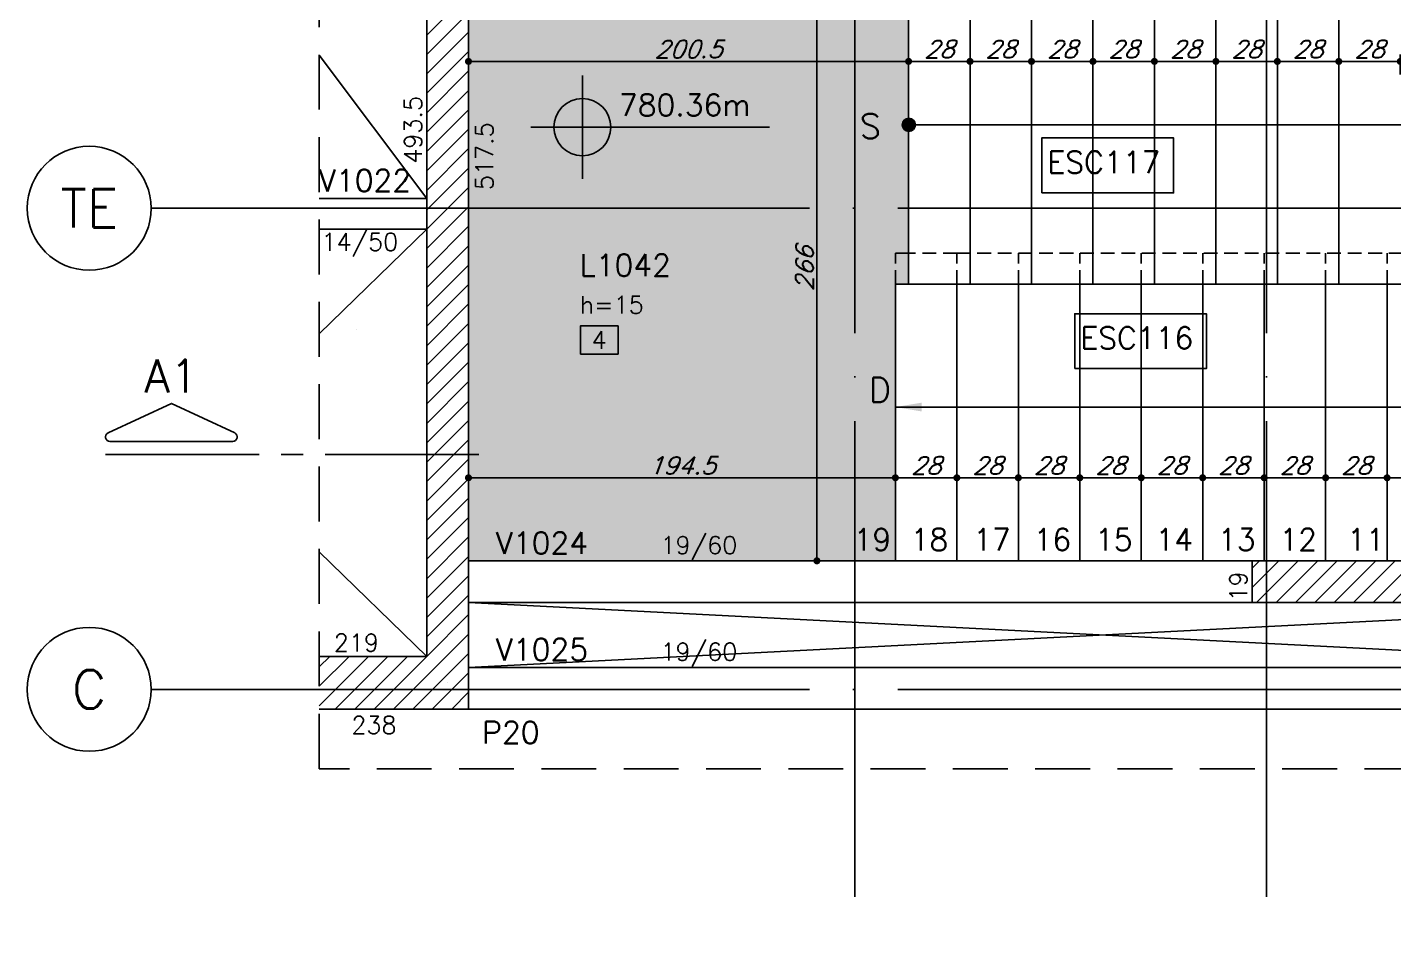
# Model space of a CAD drawing. Header units: millimetres. Extents: x -832 to 3668, y -1574 to 5296.
# Drawn here: x 1558 to 2181, y 1795 to 2208 of the extents above; entities that cross this region are included whole.
import ezdxf
from ezdxf.enums import TextEntityAlignment as Align

# ---------------------------------------------------------------- set-up
doc = ezdxf.new("R2010")
doc.units = ezdxf.units.MM
doc.header["$LTSCALE"] = 50
doc.linetypes.add('DASHED', pattern=[0.75, 0.5, -0.25])
doc.linetypes.add('EIXO', pattern=[6.8, 6, -0.4, 0, -0.4])
for name, color, linetype in [('242', 12, 'Continuous'), ('F-AUX', 2, 'Continuous'), ('F-AUX-RED', 1, 'Continuous'), ('F-CORTE-INDICAÇÃO', 4, 'Continuous'), ('F-COTAS', 106, 'Continuous'), ('F-EIXO', 12, 'EIXO'), ('F-ESC NUM', 2, 'Continuous'), ('F-ESC-PROJ', 1, 'Continuous'), ('F-ESCADAS', 2, 'Continuous'), ('F-LAJES', 3, 'Continuous'), ('F-LAJES-DIM', 2, 'Continuous'), ('F-LAJES-NOME', 4, 'Continuous'), ('F-NÍVEL-PLANTA', 2, 'Continuous'), ('F-PILARES-DIM', 172, 'Continuous'), ('F-PILARES-HACH', 174, 'Continuous'), ('F-PILARES-NOME', 170, 'Continuous'), ('F-PILARES-S', 170, 'Continuous'), ('F-TEXTO', 6, 'Continuous'), ('F-TEXTO ESCADA', 2, 'Continuous'), ('F-TEXTO-YELLOW', 2, 'Continuous'), ('F-VIGAS', 3, 'Continuous'), ('F-VIGAS-DIM', 2, 'Continuous'), ('F-VIGAS-NOME', 4, 'Continuous'), ('F-VÃO', 1, 'Continuous')]:
    doc.layers.add(name, color=color, linetype=linetype)
doc.layers.add('F-DESNIVEL-3', color=7, linetype='Continuous', true_color=0xd5c7ff)
doc.styles.add('5385-ARQ-PB-BAS-PLA-TER-TORRE-A-106-TXT$0$R60-75', font='romans.shx', dxfattribs={"height": 0.1125})
doc.styles.add('CP-TEXT-INCL', font='romans.shx', dxfattribs={"oblique": 20})
doc.styles.add('MCP', font='romans.shx')
doc.styles.add('ROMANS', font='romans.shx')
doc.dimstyles.new('CP-COTAS-50', dxfattribs={"dimscale": 0.64, "dimtxt": 12.5, "dimasz": 5, "dimexe": 5, "dimexo": 5, "dimgap": 2.5, "dimtad": 1, "dimdec": 1, "dimdsep": 46, "dimtxsty": 'CP-TEXT-INCL', "dimblk1": 'DOT', "dimblk2": 'DOT', "dimsah": 1, "dimcen": 9, "dimclrd": 256, "dimclre": 256, "dimclrt": 256, "dimadec": 0, "dimazin": 0, "dimtfac": 1, "dimtdec": 1, "dimtmove": 2, "dimatfit": 3, "dimldrblk": 'DOT', "dimfxl": 5, "dimtolj": 1, "dimarcsym": 0})
pattern_1 = [(45, (1740.456, 1921.398), (-4.41942, 4.41942), [])]
pattern_2 = [(0, (0, 0), (0, 6.985), [5.08, -1.905]), (90, (0, 0), (-6.985, 4e-16), [5.08, -1.905])]

# ---------------------------------------------------------------- blocks, each defined once
blk = doc.blocks.new('*U8')
at = {"layer": 'F-EIXO'}
blk.add_line((0, 0), (0, -556.59), dxfattribs=at)
at = {"layer": 'F-EIXO', "color": 2, "linetype": 'Continuous'}
blk.add_circle((0, 28.21), 28.21, dxfattribs=at)
at = {"layer": 'F-TEXTO', "style": 'ROMANS'}
blk.add_attdef('EIXO', text='', height=17.5, rotation=360, dxfattribs=at).set_placement((0, 28.21), align=Align.MIDDLE_CENTER)
blk = doc.blocks.new('*U7')
at = {"layer": 'F-EIXO'}
blk.add_line((0, 0), (909.22, 0), dxfattribs=at)
at = {"layer": 'F-EIXO', "color": 2, "linetype": 'Continuous'}
blk.add_circle((-28.21, 0), 28.21, dxfattribs=at)
at = {"layer": 'F-TEXTO', "style": 'ROMANS'}
blk.add_attdef('EIXO', text='', height=17.5, dxfattribs=at).set_placement((-28.21, 0), align=Align.MIDDLE_CENTER)
blk = doc.blocks.new('Nível - Planta')
at = {"layer": 'F-NÍVEL-PLANTA'}
h = blk.add_hatch(color=71, dxfattribs=at)
h.paths.add_polyline_path([(0, 0), (0, 0.26, 0.414214), (-0.26, 0)])
h.paths.add_polyline_path([(0.26, 0), (0, 0), (0, -0.26, 0.414214)])
for p, q in [((0, -0.469), (0, 0.469)), ((-0.469, 0), (1.704, 0))]:
    blk.add_line(p, q, dxfattribs=at)
blk.add_circle((0, 0), 0.26, dxfattribs=at)
at = {"layer": 'F-TEXTO', "color": 3, "style": 'MCP'}
blk.add_attdef('NÍVEL', (0.333, 0.102), '', height=0.2, dxfattribs=at)
blk = doc.blocks.new('*U6')
at = {"layer": 'F-LAJES-DIM', "color": 1}
blk.add_lwpolyline([(0, 0), (21.39, 0), (21.39, 16), (0, 16)], close=True, dxfattribs=at)
at = {"layer": 'F-LAJES-DIM', "style": 'MCP'}
blk.add_attdef('DIM', text='', height=10, dxfattribs=at).set_placement((10.7, 8), align=Align.MIDDLE_CENTER)
blk = doc.blocks.new('*U9')
at = {"layer": 'F-CORTE-INDICAÇÃO'}
for p, q in [((-100, 0), (-170, 0)), ((-80, 0), (-90, 0)), ((-70, 0), (0, 0))]:
    blk.add_line(p, q, dxfattribs=at)
blk.add_lwpolyline([(-112, 6, 0.802585), (-111.15, 9.81), (-140, 23.26), (-168.85, 9.81, 0.802585), (-168, 6)], format="xyb", close=True, dxfattribs=at)
at = {"layer": 'F-CORTE-INDICAÇÃO', "style": 'ROMANS'}
blk.add_attdef('CORTE', text='', height=15, dxfattribs=at).set_placement((-140, 35.76), align=Align.MIDDLE_CENTER)
at = {"layer": 'F-CORTE-INDICAÇÃO', "color": 2, "style": 'ROMANS'}
blk.add_attdef('FOLHA', text='', height=12, dxfattribs=at).set_placement((-140, -10), align=Align.MIDDLE_CENTER)
blk = doc.blocks.new('_DOT')
at = {"color": 0, "linetype": 'ByBlock'}
blk.add_line((-0.5, 0), (-1, 0), dxfattribs=at)
at = {"color": 0, "linetype": 'ByBlock', "const_width": 0.5}
blk.add_lwpolyline([(-0.25, 0, 1), (0.25, 0, 1)], format="xyb", close=True, dxfattribs=at)
blk = doc.blocks.new('*D218')
at = {"layer": 'DEFPOINTS', "color": 0, "transparency": 16777216}
for p in [(1759.46, 2000.1), (1953.96, 2002.7), (1953.96, 2000.1)]:
    blk.add_point(p, dxfattribs=at)
at = {"layer": 'F-COTAS', "lineweight": -2, "transparency": 16777216}
for p, q in [((1759.46, 2003.3), (1759.46, 2005.9)), ((1953.96, 2003.3), (1953.96, 2005.9)), ((1762.66, 2002.7), (1950.76, 2002.7))]:
    blk.add_line(p, q, dxfattribs=at)
at = {"layer": 'F-COTAS', "lineweight": -2, "transparency": 16777216, "xscale": 3.2, "yscale": 3.2, "zscale": 3.2, "rotation": 180}
blk.add_blockref('_DOT', (1759.46, 2002.7), dxfattribs=at)
at = {"layer": 'F-COTAS', "lineweight": -2, "transparency": 16777216, "xscale": 3.2, "yscale": 3.2, "zscale": 3.2}
blk.add_blockref('_DOT', (1953.96, 2002.7), dxfattribs=at)
at = {"layer": 'F-COTAS', "transparency": 16777216, "insert": (1856.71, 2008.3), "char_height": 8, "attachment_point": 5, "style": 'CP-TEXT-INCL'}
blk.add_mtext('\\A1;194.5', dxfattribs=at)
blk = doc.blocks.new('*D219')
at = {"layer": 'DEFPOINTS', "color": 0, "transparency": 16777216}
for p in [(1981.96, 2002.7), (1953.96, 1994.15), (1981.96, 1994.15)]:
    blk.add_point(p, dxfattribs=at)
at = {"layer": 'F-COTAS', "lineweight": -2, "transparency": 16777216}
for p, q in [((1953.96, 1997.35), (1953.96, 2005.9)), ((1981.96, 1997.35), (1981.96, 2005.9)), ((1957.16, 2002.7), (1978.76, 2002.7))]:
    blk.add_line(p, q, dxfattribs=at)
at = {"layer": 'F-COTAS', "lineweight": -2, "transparency": 16777216, "xscale": 3.2, "yscale": 3.2, "zscale": 3.2, "rotation": 180}
blk.add_blockref('_DOT', (1953.96, 2002.7), dxfattribs=at)
at = {"layer": 'F-COTAS', "lineweight": -2, "transparency": 16777216, "xscale": 3.2, "yscale": 3.2, "zscale": 3.2}
blk.add_blockref('_DOT', (1981.96, 2002.7), dxfattribs=at)
at = {"layer": 'F-COTAS', "transparency": 16777216, "insert": (1967.96, 2008.3), "char_height": 8, "attachment_point": 5, "style": 'CP-TEXT-INCL'}
blk.add_mtext('\\A1;28', dxfattribs=at)
blk = doc.blocks.new('*D220')
at = {"layer": 'DEFPOINTS', "color": 0, "transparency": 16777216}
for p in [(2009.96, 2002.7), (1981.96, 1994.15), (2009.96, 1994.15)]:
    blk.add_point(p, dxfattribs=at)
at = {"layer": 'F-COTAS', "lineweight": -2, "transparency": 16777216}
for p, q in [((1981.96, 1997.35), (1981.96, 2005.9)), ((2009.96, 1997.35), (2009.96, 2005.9)), ((1985.16, 2002.7), (2006.76, 2002.7))]:
    blk.add_line(p, q, dxfattribs=at)
at = {"layer": 'F-COTAS', "lineweight": -2, "transparency": 16777216, "xscale": 3.2, "yscale": 3.2, "zscale": 3.2, "rotation": 180}
blk.add_blockref('_DOT', (1981.96, 2002.7), dxfattribs=at)
at = {"layer": 'F-COTAS', "lineweight": -2, "transparency": 16777216, "xscale": 3.2, "yscale": 3.2, "zscale": 3.2}
blk.add_blockref('_DOT', (2009.96, 2002.7), dxfattribs=at)
at = {"layer": 'F-COTAS', "transparency": 16777216, "insert": (1995.96, 2008.3), "char_height": 8, "attachment_point": 5, "style": 'CP-TEXT-INCL'}
blk.add_mtext('\\A1;28', dxfattribs=at)
blk = doc.blocks.new('*D221')
at = {"layer": 'DEFPOINTS', "color": 0, "transparency": 16777216}
for p in [(2037.96, 2002.7), (2009.96, 1994.15), (2037.96, 1994.15)]:
    blk.add_point(p, dxfattribs=at)
at = {"layer": 'F-COTAS', "lineweight": -2, "transparency": 16777216}
for p, q in [((2009.96, 1997.35), (2009.96, 2005.9)), ((2037.96, 1997.35), (2037.96, 2005.9)), ((2013.16, 2002.7), (2034.76, 2002.7))]:
    blk.add_line(p, q, dxfattribs=at)
at = {"layer": 'F-COTAS', "lineweight": -2, "transparency": 16777216, "xscale": 3.2, "yscale": 3.2, "zscale": 3.2, "rotation": 180}
blk.add_blockref('_DOT', (2009.96, 2002.7), dxfattribs=at)
at = {"layer": 'F-COTAS', "lineweight": -2, "transparency": 16777216, "xscale": 3.2, "yscale": 3.2, "zscale": 3.2}
blk.add_blockref('_DOT', (2037.96, 2002.7), dxfattribs=at)
at = {"layer": 'F-COTAS', "transparency": 16777216, "insert": (2023.96, 2008.3), "char_height": 8, "attachment_point": 5, "style": 'CP-TEXT-INCL'}
blk.add_mtext('\\A1;28', dxfattribs=at)
blk = doc.blocks.new('*D222')
at = {"layer": 'DEFPOINTS', "color": 0, "transparency": 16777216}
for p in [(2065.96, 2002.7), (2037.96, 1994.15), (2065.96, 1994.15)]:
    blk.add_point(p, dxfattribs=at)
at = {"layer": 'F-COTAS', "lineweight": -2, "transparency": 16777216}
for p, q in [((2037.96, 1997.35), (2037.96, 2005.9)), ((2065.96, 1997.35), (2065.96, 2005.9)), ((2041.16, 2002.7), (2062.76, 2002.7))]:
    blk.add_line(p, q, dxfattribs=at)
at = {"layer": 'F-COTAS', "lineweight": -2, "transparency": 16777216, "xscale": 3.2, "yscale": 3.2, "zscale": 3.2, "rotation": 180}
blk.add_blockref('_DOT', (2037.96, 2002.7), dxfattribs=at)
at = {"layer": 'F-COTAS', "lineweight": -2, "transparency": 16777216, "xscale": 3.2, "yscale": 3.2, "zscale": 3.2}
blk.add_blockref('_DOT', (2065.96, 2002.7), dxfattribs=at)
at = {"layer": 'F-COTAS', "transparency": 16777216, "insert": (2051.96, 2008.3), "char_height": 8, "attachment_point": 5, "style": 'CP-TEXT-INCL'}
blk.add_mtext('\\A1;28', dxfattribs=at)
blk = doc.blocks.new('*D223')
at = {"layer": 'DEFPOINTS', "color": 0, "transparency": 16777216}
for p in [(2093.96, 2002.7), (2065.96, 1994.15), (2093.96, 1994.15)]:
    blk.add_point(p, dxfattribs=at)
at = {"layer": 'F-COTAS', "lineweight": -2, "transparency": 16777216}
for p, q in [((2065.96, 1997.35), (2065.96, 2005.9)), ((2093.96, 1997.35), (2093.96, 2005.9)), ((2069.16, 2002.7), (2090.76, 2002.7))]:
    blk.add_line(p, q, dxfattribs=at)
at = {"layer": 'F-COTAS', "lineweight": -2, "transparency": 16777216, "xscale": 3.2, "yscale": 3.2, "zscale": 3.2, "rotation": 180}
blk.add_blockref('_DOT', (2065.96, 2002.7), dxfattribs=at)
at = {"layer": 'F-COTAS', "lineweight": -2, "transparency": 16777216, "xscale": 3.2, "yscale": 3.2, "zscale": 3.2}
blk.add_blockref('_DOT', (2093.96, 2002.7), dxfattribs=at)
at = {"layer": 'F-COTAS', "transparency": 16777216, "insert": (2079.96, 2008.3), "char_height": 8, "attachment_point": 5, "style": 'CP-TEXT-INCL'}
blk.add_mtext('\\A1;28', dxfattribs=at)
blk = doc.blocks.new('*D224')
at = {"layer": 'DEFPOINTS', "color": 0, "transparency": 16777216}
for p in [(2121.96, 2002.7), (2093.96, 1994.15), (2121.96, 1994.15)]:
    blk.add_point(p, dxfattribs=at)
at = {"layer": 'F-COTAS', "lineweight": -2, "transparency": 16777216}
for p, q in [((2093.96, 1997.35), (2093.96, 2005.9)), ((2121.96, 1997.35), (2121.96, 2005.9)), ((2097.16, 2002.7), (2118.76, 2002.7))]:
    blk.add_line(p, q, dxfattribs=at)
at = {"layer": 'F-COTAS', "lineweight": -2, "transparency": 16777216, "xscale": 3.2, "yscale": 3.2, "zscale": 3.2, "rotation": 180}
blk.add_blockref('_DOT', (2093.96, 2002.7), dxfattribs=at)
at = {"layer": 'F-COTAS', "lineweight": -2, "transparency": 16777216, "xscale": 3.2, "yscale": 3.2, "zscale": 3.2}
blk.add_blockref('_DOT', (2121.96, 2002.7), dxfattribs=at)
at = {"layer": 'F-COTAS', "transparency": 16777216, "insert": (2107.96, 2008.3), "char_height": 8, "attachment_point": 5, "style": 'CP-TEXT-INCL'}
blk.add_mtext('\\A1;28', dxfattribs=at)
blk = doc.blocks.new('*D225')
at = {"layer": 'DEFPOINTS', "color": 0, "transparency": 16777216}
for p in [(2149.96, 2002.7), (2121.96, 1994.15), (2149.96, 1994.15)]:
    blk.add_point(p, dxfattribs=at)
at = {"layer": 'F-COTAS', "lineweight": -2, "transparency": 16777216}
for p, q in [((2121.96, 1997.35), (2121.96, 2005.9)), ((2149.96, 1997.35), (2149.96, 2005.9)), ((2125.16, 2002.7), (2146.76, 2002.7))]:
    blk.add_line(p, q, dxfattribs=at)
at = {"layer": 'F-COTAS', "lineweight": -2, "transparency": 16777216, "xscale": 3.2, "yscale": 3.2, "zscale": 3.2, "rotation": 180}
blk.add_blockref('_DOT', (2121.96, 2002.7), dxfattribs=at)
at = {"layer": 'F-COTAS', "lineweight": -2, "transparency": 16777216, "xscale": 3.2, "yscale": 3.2, "zscale": 3.2}
blk.add_blockref('_DOT', (2149.96, 2002.7), dxfattribs=at)
at = {"layer": 'F-COTAS', "transparency": 16777216, "insert": (2135.96, 2008.3), "char_height": 8, "attachment_point": 5, "style": 'CP-TEXT-INCL'}
blk.add_mtext('\\A1;28', dxfattribs=at)
blk = doc.blocks.new('*D226')
at = {"layer": 'DEFPOINTS', "color": 0, "transparency": 16777216}
for p in [(2177.96, 2002.7), (2149.96, 1994.15), (2177.96, 1994.15)]:
    blk.add_point(p, dxfattribs=at)
at = {"layer": 'F-COTAS', "lineweight": -2, "transparency": 16777216}
for p, q in [((2149.96, 1997.35), (2149.96, 2005.9)), ((2177.96, 1997.35), (2177.96, 2005.9)), ((2153.16, 2002.7), (2174.76, 2002.7))]:
    blk.add_line(p, q, dxfattribs=at)
at = {"layer": 'F-COTAS', "lineweight": -2, "transparency": 16777216, "xscale": 3.2, "yscale": 3.2, "zscale": 3.2, "rotation": 180}
blk.add_blockref('_DOT', (2149.96, 2002.7), dxfattribs=at)
at = {"layer": 'F-COTAS', "lineweight": -2, "transparency": 16777216, "xscale": 3.2, "yscale": 3.2, "zscale": 3.2}
blk.add_blockref('_DOT', (2177.96, 2002.7), dxfattribs=at)
at = {"layer": 'F-COTAS', "transparency": 16777216, "insert": (2163.96, 2008.3), "char_height": 8, "attachment_point": 5, "style": 'CP-TEXT-INCL'}
blk.add_mtext('\\A1;28', dxfattribs=at)
blk = doc.blocks.new('*D227')
at = {"layer": 'DEFPOINTS', "color": 0, "transparency": 16777216}
for p in [(2205.96, 2002.7), (2177.96, 1994.15), (2205.96, 1994.15)]:
    blk.add_point(p, dxfattribs=at)
at = {"layer": 'F-COTAS', "lineweight": -2, "transparency": 16777216}
for p, q in [((2177.96, 1997.35), (2177.96, 2005.9)), ((2205.96, 1997.35), (2205.96, 2005.9)), ((2181.16, 2002.7), (2202.76, 2002.7))]:
    blk.add_line(p, q, dxfattribs=at)
at = {"layer": 'F-COTAS', "lineweight": -2, "transparency": 16777216, "xscale": 3.2, "yscale": 3.2, "zscale": 3.2, "rotation": 180}
blk.add_blockref('_DOT', (2177.96, 2002.7), dxfattribs=at)
at = {"layer": 'F-COTAS', "lineweight": -2, "transparency": 16777216, "xscale": 3.2, "yscale": 3.2, "zscale": 3.2}
blk.add_blockref('_DOT', (2205.96, 2002.7), dxfattribs=at)
at = {"layer": 'F-COTAS', "transparency": 16777216, "insert": (2191.96, 2008.3), "char_height": 8, "attachment_point": 5, "style": 'CP-TEXT-INCL'}
blk.add_mtext('\\A1;28', dxfattribs=at)
blk = doc.blocks.new('*D229')
at = {"layer": 'DEFPOINTS', "color": 0, "transparency": 16777216}
for p in [(1918.19, 2230.9), (1936.12, 2230.9), (1936.12, 1964.9)]:
    blk.add_point(p, dxfattribs=at)
at = {"layer": 'F-COTAS', "lineweight": -2, "transparency": 16777216}
for p, q in [((1932.92, 2230.9), (1914.99, 2230.9)), ((1918.19, 1968.1), (1918.19, 2227.7)), ((1932.92, 1964.9), (1914.99, 1964.9))]:
    blk.add_line(p, q, dxfattribs=at)
at = {"layer": 'F-COTAS', "lineweight": -2, "transparency": 16777216, "xscale": 3.2, "yscale": 3.2, "zscale": 3.2}
for p, rotation in [((1918.19, 2230.9), 90), ((1918.19, 1964.9), 270)]:
    blk.add_blockref('_DOT', p, dxfattribs=dict(at, rotation=rotation))
at = {"layer": 'F-COTAS', "transparency": 16777216, "insert": (1912.59, 2097.9), "char_height": 8, "attachment_point": 5, "rotation": 90, "style": 'CP-TEXT-INCL'}
blk.add_mtext('\\A1;266', dxfattribs=at)
blk = doc.blocks.new('*D230')
at = {"layer": 'DEFPOINTS', "color": 0, "transparency": 16777216}
for p in [(1959.96, 2192.23), (1759.46, 2190.18), (1959.96, 2190.18)]:
    blk.add_point(p, dxfattribs=at)
at = {"layer": 'F-COTAS', "lineweight": -2, "transparency": 16777216}
for p, q in [((1759.46, 2193.38), (1759.46, 2195.43)), ((1762.66, 2192.23), (1956.76, 2192.23)), ((1959.96, 2193.38), (1959.96, 2195.43))]:
    blk.add_line(p, q, dxfattribs=at)
at = {"layer": 'F-COTAS', "lineweight": -2, "transparency": 16777216, "xscale": 3.2, "yscale": 3.2, "zscale": 3.2, "rotation": 180}
blk.add_blockref('_DOT', (1759.46, 2192.23), dxfattribs=at)
at = {"layer": 'F-COTAS', "lineweight": -2, "transparency": 16777216, "xscale": 3.2, "yscale": 3.2, "zscale": 3.2}
blk.add_blockref('_DOT', (1959.96, 2192.23), dxfattribs=at)
at = {"layer": 'F-COTAS', "transparency": 16777216, "insert": (1859.71, 2197.83), "char_height": 8, "attachment_point": 5, "style": 'CP-TEXT-INCL'}
blk.add_mtext('\\A1;200.5', dxfattribs=at)
blk = doc.blocks.new('*D231')
at = {"layer": 'DEFPOINTS', "color": 0, "transparency": 16777216}
for p in [(2015.96, 2192.23), (1987.96, 2183.04), (2015.96, 2183.04)]:
    blk.add_point(p, dxfattribs=at)
at = {"layer": 'F-COTAS', "lineweight": -2, "transparency": 16777216}
for p, q in [((1987.96, 2186.24), (1987.96, 2195.43)), ((1991.16, 2192.23), (2012.76, 2192.23)), ((2015.96, 2186.24), (2015.96, 2195.43))]:
    blk.add_line(p, q, dxfattribs=at)
at = {"layer": 'F-COTAS', "lineweight": -2, "transparency": 16777216, "xscale": 3.2, "yscale": 3.2, "zscale": 3.2, "rotation": 180}
blk.add_blockref('_DOT', (1987.96, 2192.23), dxfattribs=at)
at = {"layer": 'F-COTAS', "lineweight": -2, "transparency": 16777216, "xscale": 3.2, "yscale": 3.2, "zscale": 3.2}
blk.add_blockref('_DOT', (2015.96, 2192.23), dxfattribs=at)
at = {"layer": 'F-COTAS', "transparency": 16777216, "insert": (2001.96, 2197.83), "char_height": 8, "attachment_point": 5, "style": 'CP-TEXT-INCL'}
blk.add_mtext('\\A1;28', dxfattribs=at)
blk = doc.blocks.new('*D232')
at = {"layer": 'DEFPOINTS', "color": 0, "transparency": 16777216}
for p in [(2043.96, 2192.23), (2015.96, 2183.04), (2043.96, 2183.04)]:
    blk.add_point(p, dxfattribs=at)
at = {"layer": 'F-COTAS', "lineweight": -2, "transparency": 16777216}
for p, q in [((2015.96, 2186.24), (2015.96, 2195.43)), ((2019.16, 2192.23), (2040.76, 2192.23)), ((2043.96, 2186.24), (2043.96, 2195.43))]:
    blk.add_line(p, q, dxfattribs=at)
at = {"layer": 'F-COTAS', "lineweight": -2, "transparency": 16777216, "xscale": 3.2, "yscale": 3.2, "zscale": 3.2, "rotation": 180}
blk.add_blockref('_DOT', (2015.96, 2192.23), dxfattribs=at)
at = {"layer": 'F-COTAS', "lineweight": -2, "transparency": 16777216, "xscale": 3.2, "yscale": 3.2, "zscale": 3.2}
blk.add_blockref('_DOT', (2043.96, 2192.23), dxfattribs=at)
at = {"layer": 'F-COTAS', "transparency": 16777216, "insert": (2029.96, 2197.83), "char_height": 8, "attachment_point": 5, "style": 'CP-TEXT-INCL'}
blk.add_mtext('\\A1;28', dxfattribs=at)
blk = doc.blocks.new('*D233')
at = {"layer": 'DEFPOINTS', "color": 0, "transparency": 16777216}
for p in [(2071.96, 2192.23), (2043.96, 2183.04), (2071.96, 2183.04)]:
    blk.add_point(p, dxfattribs=at)
at = {"layer": 'F-COTAS', "lineweight": -2, "transparency": 16777216}
for p, q in [((2043.96, 2186.24), (2043.96, 2195.43)), ((2047.16, 2192.23), (2068.76, 2192.23)), ((2071.96, 2186.24), (2071.96, 2195.43))]:
    blk.add_line(p, q, dxfattribs=at)
at = {"layer": 'F-COTAS', "lineweight": -2, "transparency": 16777216, "xscale": 3.2, "yscale": 3.2, "zscale": 3.2, "rotation": 180}
blk.add_blockref('_DOT', (2043.96, 2192.23), dxfattribs=at)
at = {"layer": 'F-COTAS', "lineweight": -2, "transparency": 16777216, "xscale": 3.2, "yscale": 3.2, "zscale": 3.2}
blk.add_blockref('_DOT', (2071.96, 2192.23), dxfattribs=at)
at = {"layer": 'F-COTAS', "transparency": 16777216, "insert": (2057.96, 2197.83), "char_height": 8, "attachment_point": 5, "style": 'CP-TEXT-INCL'}
blk.add_mtext('\\A1;28', dxfattribs=at)
blk = doc.blocks.new('*D234')
at = {"layer": 'DEFPOINTS', "color": 0, "transparency": 16777216}
for p in [(2099.96, 2192.23), (2071.96, 2183.04), (2099.96, 2183.04)]:
    blk.add_point(p, dxfattribs=at)
at = {"layer": 'F-COTAS', "lineweight": -2, "transparency": 16777216}
for p, q in [((2071.96, 2186.24), (2071.96, 2195.43)), ((2075.16, 2192.23), (2096.76, 2192.23)), ((2099.96, 2186.24), (2099.96, 2195.43))]:
    blk.add_line(p, q, dxfattribs=at)
at = {"layer": 'F-COTAS', "lineweight": -2, "transparency": 16777216, "xscale": 3.2, "yscale": 3.2, "zscale": 3.2, "rotation": 180}
blk.add_blockref('_DOT', (2071.96, 2192.23), dxfattribs=at)
at = {"layer": 'F-COTAS', "lineweight": -2, "transparency": 16777216, "xscale": 3.2, "yscale": 3.2, "zscale": 3.2}
blk.add_blockref('_DOT', (2099.96, 2192.23), dxfattribs=at)
at = {"layer": 'F-COTAS', "transparency": 16777216, "insert": (2085.96, 2197.83), "char_height": 8, "attachment_point": 5, "style": 'CP-TEXT-INCL'}
blk.add_mtext('\\A1;28', dxfattribs=at)
blk = doc.blocks.new('*D235')
at = {"layer": 'DEFPOINTS', "color": 0, "transparency": 16777216}
for p in [(2127.96, 2192.23), (2099.96, 2183.04), (2127.96, 2183.04)]:
    blk.add_point(p, dxfattribs=at)
at = {"layer": 'F-COTAS', "lineweight": -2, "transparency": 16777216}
for p, q in [((2099.96, 2186.24), (2099.96, 2195.43)), ((2103.16, 2192.23), (2124.76, 2192.23)), ((2127.96, 2186.24), (2127.96, 2195.43))]:
    blk.add_line(p, q, dxfattribs=at)
at = {"layer": 'F-COTAS', "lineweight": -2, "transparency": 16777216, "xscale": 3.2, "yscale": 3.2, "zscale": 3.2, "rotation": 180}
blk.add_blockref('_DOT', (2099.96, 2192.23), dxfattribs=at)
at = {"layer": 'F-COTAS', "lineweight": -2, "transparency": 16777216, "xscale": 3.2, "yscale": 3.2, "zscale": 3.2}
blk.add_blockref('_DOT', (2127.96, 2192.23), dxfattribs=at)
at = {"layer": 'F-COTAS', "transparency": 16777216, "insert": (2113.96, 2197.83), "char_height": 8, "attachment_point": 5, "style": 'CP-TEXT-INCL'}
blk.add_mtext('\\A1;28', dxfattribs=at)
blk = doc.blocks.new('*D236')
at = {"layer": 'DEFPOINTS', "color": 0, "transparency": 16777216}
for p in [(2155.96, 2192.23), (2127.96, 2183.04), (2155.96, 2183.04)]:
    blk.add_point(p, dxfattribs=at)
at = {"layer": 'F-COTAS', "lineweight": -2, "transparency": 16777216}
for p, q in [((2127.96, 2186.24), (2127.96, 2195.43)), ((2131.16, 2192.23), (2152.76, 2192.23)), ((2155.96, 2186.24), (2155.96, 2195.43))]:
    blk.add_line(p, q, dxfattribs=at)
at = {"layer": 'F-COTAS', "lineweight": -2, "transparency": 16777216, "xscale": 3.2, "yscale": 3.2, "zscale": 3.2, "rotation": 180}
blk.add_blockref('_DOT', (2127.96, 2192.23), dxfattribs=at)
at = {"layer": 'F-COTAS', "lineweight": -2, "transparency": 16777216, "xscale": 3.2, "yscale": 3.2, "zscale": 3.2}
blk.add_blockref('_DOT', (2155.96, 2192.23), dxfattribs=at)
at = {"layer": 'F-COTAS', "transparency": 16777216, "insert": (2141.96, 2197.83), "char_height": 8, "attachment_point": 5, "style": 'CP-TEXT-INCL'}
blk.add_mtext('\\A1;28', dxfattribs=at)
blk = doc.blocks.new('*D237')
at = {"layer": 'DEFPOINTS', "color": 0, "transparency": 16777216}
for p in [(2183.96, 2192.23), (2155.96, 2183.04), (2183.96, 2183.04)]:
    blk.add_point(p, dxfattribs=at)
at = {"layer": 'F-COTAS', "lineweight": -2, "transparency": 16777216}
for p, q in [((2155.96, 2186.24), (2155.96, 2195.43)), ((2159.16, 2192.23), (2180.76, 2192.23)), ((2183.96, 2186.24), (2183.96, 2195.43))]:
    blk.add_line(p, q, dxfattribs=at)
at = {"layer": 'F-COTAS', "lineweight": -2, "transparency": 16777216, "xscale": 3.2, "yscale": 3.2, "zscale": 3.2, "rotation": 180}
blk.add_blockref('_DOT', (2155.96, 2192.23), dxfattribs=at)
at = {"layer": 'F-COTAS', "lineweight": -2, "transparency": 16777216, "xscale": 3.2, "yscale": 3.2, "zscale": 3.2}
blk.add_blockref('_DOT', (2183.96, 2192.23), dxfattribs=at)
at = {"layer": 'F-COTAS', "transparency": 16777216, "insert": (2169.96, 2197.83), "char_height": 8, "attachment_point": 5, "style": 'CP-TEXT-INCL'}
blk.add_mtext('\\A1;28', dxfattribs=at)
blk = doc.blocks.new('*D239')
at = {"layer": 'DEFPOINTS', "color": 0, "transparency": 16777216}
for p in [(1987.96, 2192.23), (1959.96, 2183.04), (1987.96, 2183.04)]:
    blk.add_point(p, dxfattribs=at)
at = {"layer": 'F-COTAS', "lineweight": -2, "transparency": 16777216}
for p, q in [((1959.96, 2186.24), (1959.96, 2195.43)), ((1963.16, 2192.23), (1984.76, 2192.23)), ((1987.96, 2186.24), (1987.96, 2195.43))]:
    blk.add_line(p, q, dxfattribs=at)
at = {"layer": 'F-COTAS', "lineweight": -2, "transparency": 16777216, "xscale": 3.2, "yscale": 3.2, "zscale": 3.2, "rotation": 180}
blk.add_blockref('_DOT', (1959.96, 2192.23), dxfattribs=at)
at = {"layer": 'F-COTAS', "lineweight": -2, "transparency": 16777216, "xscale": 3.2, "yscale": 3.2, "zscale": 3.2}
blk.add_blockref('_DOT', (1987.96, 2192.23), dxfattribs=at)
at = {"layer": 'F-COTAS', "transparency": 16777216, "insert": (1973.96, 2197.83), "char_height": 8, "attachment_point": 5, "style": 'CP-TEXT-INCL'}
blk.add_mtext('\\A1;28', dxfattribs=at)

msp = doc.modelspace()

# ---------------------------------------------------------------- hatches: boundary and pattern name
h = msp.add_hatch()
h.set_pattern_fill('ANGLE', color=256)
h.set_pattern_definition(pattern_2)
h.paths.add_polyline_path([(1740.21, 2144.79), (1740.21, 2180.79), (1728.21, 2180.79), (1728.21, 2144.79)], flags=9)
h = msp.add_hatch()
h.set_pattern_fill('ANGLE', color=256)
h.set_pattern_definition(pattern_2)
h.paths.add_polyline_path([(2076.63, 2169.06), (2121.16, 2169.06), (2121.16, 2184.06), (2076.63, 2184.06)], flags=9)
h = msp.add_hatch()
h.set_pattern_fill('ANGLE', color=256)
h.set_pattern_definition(pattern_2)
h.paths.add_polyline_path([(1772.71, 2132.79), (1772.71, 2168.79), (1760.71, 2168.79), (1760.71, 2132.79)], flags=9)
h = msp.add_hatch()
h.set_pattern_fill('ANGLE', color=256)
h.set_pattern_definition(pattern_2)
h.paths.add_polyline_path([(1959.92, 2154.36), (1973.04, 2154.36), (1973.04, 2171.24), (1959.92, 2171.24)], flags=9)
h = msp.add_hatch()
h.set_pattern_fill('ANGLE', color=256)
h.set_pattern_definition(pattern_2)
h.paths.add_polyline_path([(1689.3, 2130.52), (1739.06, 2130.52), (1739.06, 2145.52), (1689.3, 2145.52)], flags=9)
h = msp.add_hatch()
h.set_pattern_fill('ANGLE', color=256)
h.set_pattern_definition(pattern_2)
h.paths.add_polyline_path([(1691.7, 2100.37), (1733.22, 2100.37), (1733.22, 2118.65), (1691.7, 2118.65)], flags=9)
h = msp.add_hatch()
h.set_pattern_fill('ANGLE', color=256)
h.set_pattern_definition(pattern_2)
h.paths.add_polyline_path([(1809.56, 2091.95), (1857.42, 2091.95), (1857.42, 2106.95), (1809.56, 2106.95)], flags=9)
h = msp.add_hatch()
h.set_pattern_fill('ANGLE', color=256)
h.set_pattern_definition(pattern_2)
h.paths.add_polyline_path([(1809.68, 2075.45), (1843.39, 2075.45), (1843.39, 2087.45), (1809.68, 2087.45)], flags=9)
h = msp.add_hatch()
h.set_pattern_fill('ANGLE', color=256)
h.set_pattern_definition(pattern_2)
h.paths.add_polyline_path([(2076.63, 2040.56), (2130.68, 2040.56), (2130.68, 2055.56), (2076.63, 2055.56)], flags=9)
h = msp.add_hatch()
h.set_pattern_fill('ANGLE', color=256)
h.set_pattern_definition(pattern_2)
h.paths.add_polyline_path([(1944.75, 2034.28), (1957.87, 2034.28), (1957.87, 2051.16), (1944.75, 2051.16)], flags=9)
h = msp.add_hatch()
h.set_pattern_fill('ANGLE', color=256)
h.set_pattern_definition(pattern_2)
h.paths.add_polyline_path([(1769.93, 1965.52), (1820.17, 1965.52), (1820.17, 1980.52), (1769.93, 1980.52)], flags=9)
h = msp.add_hatch()
h.set_pattern_fill('ANGLE', color=256)
h.set_pattern_definition(pattern_2)
h.paths.add_polyline_path([(1846.19, 1962.31), (1887.72, 1962.31), (1887.72, 1980.59), (1846.19, 1980.59)], flags=9)
h = msp.add_hatch()
h.set_pattern_fill('ANGLE', color=256)
h.set_pattern_definition(pattern_2)
h.paths.add_polyline_path([(1935.21, 1967.07), (1954.5, 1967.07), (1954.5, 1982.07), (1935.21, 1982.07)], flags=9)
h = msp.add_hatch()
h.set_pattern_fill('ANGLE', color=256)
h.set_pattern_definition(pattern_2)
h.paths.add_polyline_path([(1962.24, 1967.07), (1982, 1967.07), (1982, 1982.07), (1962.24, 1982.07)], flags=9)
h = msp.add_hatch()
h.set_pattern_fill('ANGLE', color=256)
h.set_pattern_definition(pattern_2)
h.paths.add_polyline_path([(1990.74, 1967.07), (2010.5, 1967.07), (2010.5, 1982.07), (1990.74, 1982.07)], flags=9)
h = msp.add_hatch()
h.set_pattern_fill('ANGLE', color=256)
h.set_pattern_definition(pattern_2)
h.paths.add_polyline_path([(2018.24, 1967.07), (2038, 1967.07), (2038, 1982.07), (2018.24, 1982.07)], flags=9)
h = msp.add_hatch()
h.set_pattern_fill('ANGLE', color=256)
h.set_pattern_definition(pattern_2)
h.paths.add_polyline_path([(2046.24, 1967.07), (2066, 1967.07), (2066, 1982.07), (2046.24, 1982.07)], flags=9)
h = msp.add_hatch()
h.set_pattern_fill('ANGLE', color=256)
h.set_pattern_definition(pattern_2)
h.paths.add_polyline_path([(2073.76, 1967.07), (2094, 1967.07), (2094, 1982.07), (2073.76, 1982.07)], flags=9)
h = msp.add_hatch()
h.set_pattern_fill('ANGLE', color=256)
h.set_pattern_definition(pattern_2)
h.paths.add_polyline_path([(2102.24, 1967.07), (2122, 1967.07), (2122, 1982.07), (2102.24, 1982.07)], flags=9)
h = msp.add_hatch()
h.set_pattern_fill('ANGLE', color=256)
h.set_pattern_definition(pattern_2)
h.paths.add_polyline_path([(2130.24, 1967.07), (2150, 1967.07), (2150, 1982.07), (2130.24, 1982.07)], flags=9)
h = msp.add_hatch()
h.set_pattern_fill('ANGLE', color=256)
h.set_pattern_definition(pattern_2)
h.paths.add_polyline_path([(2161.09, 1967.07), (2178, 1967.07), (2178, 1982.07), (2161.09, 1982.07)], flags=9)
h = msp.add_hatch()
h.set_pattern_fill('ANGLE', color=256)
h.set_pattern_definition(pattern_2)
h.paths.add_polyline_path([(2116.21, 1946.68), (2116.21, 1962.11), (2104.21, 1962.11), (2104.21, 1946.68)], flags=9)
h = msp.add_hatch()
h.set_pattern_fill('ANGLE', color=256)
h.set_pattern_definition(pattern_2)
h.paths.add_polyline_path([(1697.26, 1921.65), (1721.45, 1921.65), (1721.45, 1933.65), (1697.26, 1933.65)], flags=9)
h = msp.add_hatch()
h.set_pattern_fill('ANGLE', color=256)
h.set_pattern_definition(pattern_2)
h.paths.add_polyline_path([(1769.93, 1917.02), (1819.69, 1917.02), (1819.69, 1932.02), (1769.93, 1932.02)], flags=9)
h = msp.add_hatch()
h.set_pattern_fill('ANGLE', color=256)
h.set_pattern_definition(pattern_2)
h.paths.add_polyline_path([(1846.19, 1913.81), (1887.72, 1913.81), (1887.72, 1932.09), (1846.19, 1932.09)], flags=9)
h = msp.add_hatch()
h.set_pattern_fill('ANGLE', color=256)
h.set_pattern_definition(pattern_2)
h.paths.add_polyline_path([(1705.24, 1884.15), (1729.81, 1884.15), (1729.81, 1896.15), (1705.24, 1896.15)], flags=9)
h = msp.add_hatch()
h.set_pattern_fill('ANGLE', color=256)
h.set_pattern_definition(pattern_2)
h.paths.add_polyline_path([(1765.11, 1879.27), (1795.83, 1879.27), (1795.83, 1894.27), (1765.11, 1894.27)], flags=9)
at = {"layer": 'F-AUX'}
h = msp.add_hatch(color=1, dxfattribs=at)
edge = h.paths.add_edge_path()
edge.add_arc((1960.06, 2163.4), 3, 0, 360)
at = {"layer": 'F-DESNIVEL-3'}
h = msp.add_hatch(color=256, dxfattribs=at)
h.dxf.hatch_style = 1
h.paths.add_polyline_path([(1959.96, 1280.9), (1759.46, 1280.9), (1759.46, 1014.9), (1953.96, 1014.9), (1953.96, 1140.9), (1959.96, 1140.9)])
h.paths.add_polyline_path([(1959.96, 2230.9), (1759.46, 2230.9), (1759.46, 1964.9), (1953.96, 1964.9), (1953.96, 2090.9), (1959.96, 2090.9)])
h.paths.add_polyline_path([(1953.96, 3040.9), (1959.96, 3040.9), (1959.96, 3180.9), (1759.46, 3180.9), (1759.46, 2914.9), (1953.96, 2914.9)])
h.paths.add_polyline_path([(1953.96, 3990.9), (1909.96, 3990.9), (1909.96, 4130.9), (1759.46, 4130.9), (1759.46, 3864.9), (1953.96, 3864.9)])
at = {"layer": 'F-PILARES-HACH', "linetype": 'Continuous'}
h = msp.add_hatch(dxfattribs=at)
h.set_pattern_fill('ANSI31', color=256, scale=50, style=0)
h.set_pattern_definition(pattern_1)
h.paths.add_polyline_path([(1691.49, 1921.4), (1691.49, 1897.4), (1759.46, 1897.4), (1759.46, 2268.57), (1740.46, 2268.57), (1740.46, 1921.4)])
h = msp.add_hatch(dxfattribs=at)
h.set_pattern_fill('ANSI31', color=256, scale=50, style=0)
h.set_pattern_definition(pattern_1)
h.paths.add_polyline_path([(2355.46, 2268.57), (2336.46, 2268.57), (2336.46, 1964.9), (2116.46, 1964.9), (2116.46, 1945.9), (2355.46, 1945.9)])

# ---------------------------------------------------------------- linework, layer by layer
at = {"layer": '242', "linetype": 'Continuous'}
for p, q in [((1708.5, 2070.19), (1708.5, 2070.19)), ((1749.96, 1909.4), (1749.96, 1909.4))]:
    msp.add_line(p, q, dxfattribs=at)
at = {"layer": 'F-AUX', "color": 1}
msp.add_lwpolyline([(1953.96, 2034.9), (2269.06, 2034.9), (2269.06, 2163.4), (1960.06, 2163.4)], dxfattribs=at)
msp.add_circle((1960.06, 2163.4), 3, dxfattribs=at)
msp.add_solid([(1965.96, 2032.9), (1953.96, 2034.9), (1965.96, 2036.9)], dxfattribs=at)
at = {"layer": 'F-AUX-RED', "color": 1, "linetype": 'DASHED'}
msp.add_lwpolyline([(1691.49, 2268.57), (2417.68, 2268.57), (2417.68, 1870.29), (1691.49, 1870.29)], close=True, dxfattribs=at)
at = {"layer": 'F-ESC-PROJ', "linetype": 'DASHED', "ltscale": 0.25}
for points in [[(1953.96, 2090.9), (1953.96, 2104.9), (1957.9, 2104.9)], [(1981.9, 2104.9), (1957.9, 2104.9)], [(1981.9, 2090.9), (1981.9, 2104.9), (2205.96, 2104.9)], [(2009.96, 2090.9), (2009.96, 2104.9)], [(2037.96, 2090.9), (2037.96, 2104.9)], [(2065.96, 2090.9), (2065.96, 2104.9)], [(2093.96, 2090.9), (2093.96, 2104.9)], [(2121.96, 2090.9), (2121.96, 2104.9)], [(2149.96, 2090.9), (2149.96, 2104.9)], [(2177.96, 2090.9), (2177.96, 2104.9)]]:
    msp.add_lwpolyline(points, dxfattribs=at)
at = {"layer": 'F-ESCADAS', "linetype": 'Continuous'}
for points in [[(1959.96, 2230.9), (1959.96, 2090.9)], [(1987.96, 2230.9), (1987.96, 2090.9)], [(2015.96, 2230.9), (2015.96, 2090.9)], [(2043.96, 2230.9), (2043.96, 2090.9)], [(2071.96, 2230.9), (2071.96, 2090.9)], [(2099.96, 2230.9), (2099.96, 2090.9)], [(2127.96, 2230.9), (2127.96, 2090.9)], [(2155.96, 2230.9), (2155.96, 2090.9)], [(1953.96, 1964.9), (1953.96, 2090.9)], [(2207.01, 2090.9), (1954.96, 2090.9)], [(1981.96, 1964.9), (1981.96, 2090.9)], [(2009.96, 1964.9), (2009.96, 2090.9)], [(2037.96, 1964.9), (2037.96, 2090.9)], [(2065.96, 1964.9), (2065.96, 2090.9)], [(2093.96, 1964.9), (2093.96, 2090.9)], [(2121.96, 1964.9), (2121.96, 2090.9)], [(2149.96, 1964.9), (2149.96, 2090.9)], [(2177.96, 1964.9), (2177.96, 2090.9)]]:
    msp.add_lwpolyline(points, dxfattribs=at)
at = {"layer": 'F-LAJES'}
msp.add_lwpolyline([(1953.96, 1964.9), (1953.96, 2090.9), (1959.96, 2090.9), (1959.96, 2230.9), (1759.46, 2230.9), (1759.46, 1964.9), (1954.96, 1964.9)], dxfattribs=at)
at = {"layer": 'F-PILARES-S', "linetype": 'Continuous'}
for points in [[(1740.46, 2268.57), (1740.46, 1921.4), (1691.49, 1921.4)], [(1759.46, 1897.4), (1759.46, 2268.57)], [(2336.46, 2268.57), (2336.46, 1964.9), (2116.46, 1964.9), (2116.46, 1945.9), (2355.46, 1945.9)], [(1691.49, 1897.4), (1759.46, 1897.4)]]:
    msp.add_lwpolyline(points, dxfattribs=at)
at = {"layer": 'F-TEXTO ESCADA', "color": 1}
for points in [[(2020.65, 2132.4), (2020.65, 2157.4), (2080.65, 2157.4), (2080.65, 2132.4), (2020.65, 2132.4)], [(2035.65, 2052.4), (2035.65, 2077.4), (2095.65, 2077.4), (2095.65, 2052.4), (2035.65, 2052.4)]]:
    msp.add_lwpolyline(points, dxfattribs=at)
at = {"layer": 'F-VIGAS'}
for points in [[(1740.46, 2129.9), (1691.49, 2129.9)], [(1691.49, 2115.9), (1740.46, 2115.9)], [(2116.46, 1964.9), (1759.46, 1964.9)], [(1759.46, 1945.9), (2116.46, 1945.9)], [(2336.46, 1916.4), (1759.46, 1916.4)], [(1759.46, 1897.4), (2355.46, 1897.4)]]:
    msp.add_lwpolyline(points, dxfattribs=at)
at = {"layer": 'F-VÃO'}
for p, q in [((1691.49, 2195.02), (1740.46, 2129.9)), ((1691.49, 2068.28), (1740.46, 2115.9)), ((1691.49, 1969.01), (1740.46, 1921.4)), ((1759.46, 1916.4), (2336.46, 1945.9)), ((1759.46, 1945.9), (2336.46, 1916.4))]:
    msp.add_line(p, q, dxfattribs=at)

# ---------------------------------------------------------------- block references
at = {"layer": 'F-CORTE-INDICAÇÃO', "linetype": 'Continuous'}
ref = msp.add_blockref('*U9', (1764.1, 2013.28), dxfattribs=at)
ref.add_attrib('CORTE', 'A1', dxfattribs={"height": 15, "style": 'ROMANS'}).set_placement((1624.1, 2049.04), align=Align.MIDDLE_CENTER)
at = {"layer": 'F-EIXO', "linetype": 'Continuous'}
for name, p, values in [('*U8', (1935.46, 2368.6), {'EIXO': "T3'"}), ('*U8', (2122.96, 2368.6), {'EIXO': 'T3'}), ('*U7', (1614.89, 2125.4), {'EIXO': 'TE'}), ('*U7', (1614.89, 1906.4), {'EIXO': 'C'})]:
    msp.add_blockref(name, p, dxfattribs=at).add_auto_attribs(values)
at = {"layer": 'F-LAJES-DIM', "linetype": 'Continuous', "xscale": 0.8, "yscale": 0.8, "zscale": 0.8}
msp.add_blockref('*U6', (1810.47, 2059.01), dxfattribs=at).add_auto_attribs({'DIM': '4'})
at = {"layer": 'F-NÍVEL-PLANTA', "linetype": 'Continuous', "xscale": 50, "yscale": 50, "zscale": 50}
msp.add_blockref('Nível - Planta', (1811.33, 2162.3), dxfattribs=at).add_auto_attribs({'NÍVEL': '780.36m'})

# ---------------------------------------------------------------- texts
at = {"layer": 'F-ESC NUM', "style": '5385-ARQ-PB-BAS-PLA-TER-TORRE-A-106-TXT$0$R60-75'}
for s, p in [('19', (1934.86, 1969.57)), ('18', (1960.88, 1969.57)), ('17', (1989.38, 1969.57)), ('16', (2016.88, 1969.57)), ('15', (2044.88, 1969.57)), ('14', (2072.4, 1969.57)), ('13', (2100.88, 1969.57)), ('12', (2128.88, 1969.57)), ('11', (2159.74, 1969.57))]:
    msp.add_text(s, height=10, dxfattribs=at).set_placement(p)
at = {"layer": 'F-LAJES-DIM', "linetype": 'Continuous', "style": 'MCP'}
msp.add_text('h=15', height=8, dxfattribs=at).set_placement((1810.15, 2077.45))
at = {"layer": 'F-LAJES-NOME', "linetype": 'Continuous', "style": 'MCP'}
msp.add_text('L1042', height=10, dxfattribs=at).set_placement((1810.15, 2094.45))
at = {"layer": 'F-PILARES-DIM', "linetype": 'Continuous', "style": 'MCP'}
for s, p in [('493.5', (1738.21, 2145.65)), ('517.5', (1770.71, 2133.65)), ('19', (2114.21, 1946.4))]:
    msp.add_text(s, height=8, rotation=90, dxfattribs=at).set_placement(p)
for s, p in [('219', (1698.12, 1923.65)), ('238', (1706.09, 1886.15))]:
    msp.add_text(s, height=8, dxfattribs=at).set_placement(p)
at = {"layer": 'F-PILARES-NOME', "linetype": 'Continuous', "style": 'MCP'}
msp.add_text('P20', height=10, dxfattribs=at).set_placement((1765.71, 1881.77))
at = {"layer": 'F-TEXTO ESCADA', "style": 'ROMANS'}
for s, p in [('ESC117', (2023.23, 2141.36)), ('ESC116', (2038.23, 2061.36))]:
    msp.add_text(s, height=10, dxfattribs=at).set_placement(p)
at = {"layer": 'F-TEXTO-YELLOW', "char_height": 11.25, "width": 61.3796, "style": '5385-ARQ-PB-BAS-PLA-TER-TORRE-A-106-TXT$0$R60-75'}
for s, insert, attachment_point in [('S', (1937.73, 2168.43), 1), ('D', (1951.96, 2048.35), 3)]:
    msp.add_mtext(s, dxfattribs=dict(at, insert=insert, attachment_point=attachment_point))
at = {"layer": 'F-VIGAS-DIM', "linetype": 'Continuous', "style": 'MCP'}
for s, p in [('14/50', (1692.46, 2106.08)), ('19/60', (1846.96, 1968.02)), ('19/60', (1846.96, 1919.52))]:
    msp.add_text(s, height=8, dxfattribs=at).set_placement(p)
at = {"layer": 'F-VIGAS-NOME', "linetype": 'Continuous', "style": 'MCP'}
for s, p in [('V1022', (1691.33, 2133.02)), ('V1024', (1771.96, 1968.02)), ('V1025', (1771.96, 1919.52))]:
    msp.add_text(s, height=10, dxfattribs=at).set_placement(p)

# ---------------------------------------------------------------- dimensions: what is measured, and where the dimension line sits
at = {"layer": 'F-COTAS'}
dim = msp.add_linear_dim(base=(1918.19, 2230.9), p1=(1936.12, 1964.9), p2=(1936.12, 2230.9), angle=90, dimstyle='CP-COTAS-50', override={"dimfxl": 2.5}, dxfattribs=at)
dim.commit()
dim.dimension.update_dxf_attribs({"geometry": '*D229', "text_midpoint": (1912.59, 2097.9)})
for base, p1, p2, picture, middle in [((1959.96, 2192.23), (1759.46, 2190.18), (1959.96, 2190.18), '*D230', (1859.71, 2197.83)), ((1987.96, 2192.23), (1959.96, 2183.04), (1987.96, 2183.04), '*D239', (1973.96, 2197.83)), ((2015.96, 2192.23), (1987.96, 2183.04), (2015.96, 2183.04), '*D231', (2001.96, 2197.83)), ((2043.96, 2192.23), (2015.96, 2183.04), (2043.96, 2183.04), '*D232', (2029.96, 2197.83)), ((2071.96, 2192.23), (2043.96, 2183.04), (2071.96, 2183.04), '*D233', (2057.96, 2197.83)), ((2099.96, 2192.23), (2071.96, 2183.04), (2099.96, 2183.04), '*D234', (2085.96, 2197.83)), ((2127.96, 2192.23), (2099.96, 2183.04), (2127.96, 2183.04), '*D235', (2113.96, 2197.83)), ((2155.96, 2192.23), (2127.96, 2183.04), (2155.96, 2183.04), '*D236', (2141.96, 2197.83)), ((2183.96, 2192.23), (2155.96, 2183.04), (2183.96, 2183.04), '*D237', (2169.96, 2197.83)), ((1953.96, 2002.7), (1759.46, 2000.1), (1953.96, 2000.1), '*D218', (1856.71, 2008.3)), ((1981.96, 2002.7), (1953.96, 1994.15), (1981.96, 1994.15), '*D219', (1967.96, 2008.3)), ((2009.96, 2002.7), (1981.96, 1994.15), (2009.96, 1994.15), '*D220', (1995.96, 2008.3)), ((2037.96, 2002.7), (2009.96, 1994.15), (2037.96, 1994.15), '*D221', (2023.96, 2008.3)), ((2065.96, 2002.7), (2037.96, 1994.15), (2065.96, 1994.15), '*D222', (2051.96, 2008.3)), ((2093.96, 2002.7), (2065.96, 1994.15), (2093.96, 1994.15), '*D223', (2079.96, 2008.3)), ((2121.96, 2002.7), (2093.96, 1994.15), (2121.96, 1994.15), '*D224', (2107.96, 2008.3)), ((2149.96, 2002.7), (2121.96, 1994.15), (2149.96, 1994.15), '*D225', (2135.96, 2008.3)), ((2177.96, 2002.7), (2149.96, 1994.15), (2177.96, 1994.15), '*D226', (2163.96, 2008.3)), ((2205.96, 2002.7), (2177.96, 1994.15), (2205.96, 1994.15), '*D227', (2191.96, 2008.3))]:
    dim = msp.add_linear_dim(base=base, p1=p1, p2=p2, dimstyle='CP-COTAS-50', override={"dimfxl": 2.5}, dxfattribs=at)
    dim.commit()
    dim.dimension.update_dxf_attribs({"geometry": picture, "text_midpoint": middle})

doc.saveas('drawing.dxf')
